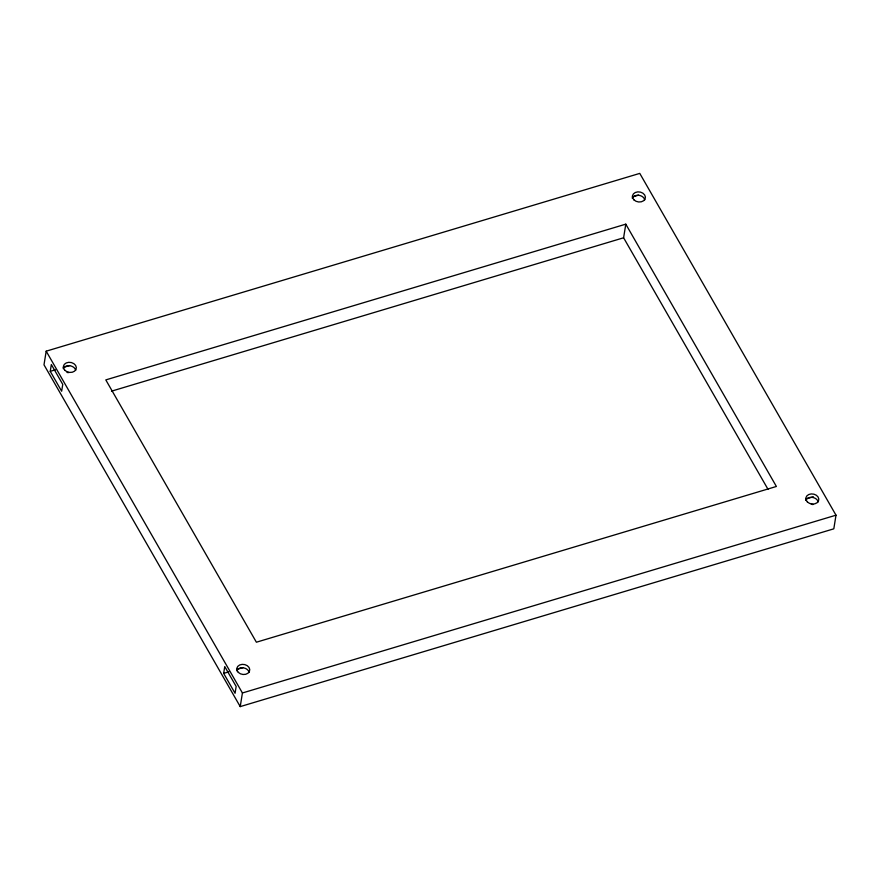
<?xml version="1.0" encoding="UTF-8"?>
<svg xmlns="http://www.w3.org/2000/svg" width="880" height="880" viewBox="0 0 880 880"><rect width="100%" height="100%" fill="white"/><g stroke="black" fill="none" stroke-linecap="round" stroke-linejoin="round"><path stroke-width="1.32" d="M46.189 351.175L44 364.815L240.229 706.607L833.811 528.825L836 515.185L639.771 173.393L46.189 351.175L242.418 692.978L240.229 706.607M50.248 371.338L51.337 364.529L62.755 384.395L61.655 391.215L50.248 371.338L55.418 369.798M223.663 673.398L224.752 666.578L236.159 686.455L235.07 693.264L223.663 673.398L228.822 671.847M768.042 489.368L623.612 237.787L625.79 224.158L105.798 379.907L256.388 642.213L776.391 486.464L625.79 224.158M63.162 367.477L69.619 365.541M632.214 197.032L638.671 195.096M111.507 391.171L623.612 237.787M236.577 669.526L243.023 667.59M805.629 499.081L813.373 496.76M242.418 692.978L836 515.185M811.261 504.196A6.523 5.038 9.1 0 1 812.911 504.592M67.1 372.537A6.523 5.038 9.1 0 1 68.794 372.592M632.269 198.22A6.523 5.038 9.1 0 1 638.946 195.327A6.523 5.038 9.1 0 1 644.765 199.87M805.684 500.269A6.523 5.038 9.1 0 1 812.35 497.387A6.523 5.038 9.1 0 1 818.18 501.93M236.621 670.714A6.523 5.038 9.1 0 1 243.298 667.832A6.523 5.038 9.1 0 1 249.117 672.375M63.217 368.665A6.523 5.038 9.1 0 1 69.883 365.772A6.523 5.038 9.1 0 1 75.702 370.315M633.941 199.87A6.523 5.038 9.1 0 0 645.018 199.056A6.523 5.038 9.1 0 0 637.791 191.873A6.523 5.038 9.1 0 0 633.941 199.87M807.345 501.93A6.523 5.038 9.1 0 0 818.422 501.116A6.523 5.038 9.1 0 0 811.206 493.922A6.523 5.038 9.1 0 0 807.345 501.93M238.293 672.375A6.523 5.038 9.1 0 0 249.37 671.561A6.523 5.038 9.1 0 0 242.143 664.367A6.523 5.038 9.1 0 0 238.293 672.375M64.878 370.315A6.523 5.038 9.1 0 0 75.955 369.501A6.523 5.038 9.1 0 0 68.739 362.318A6.523 5.038 9.1 0 0 64.878 370.315"/></g></svg>
